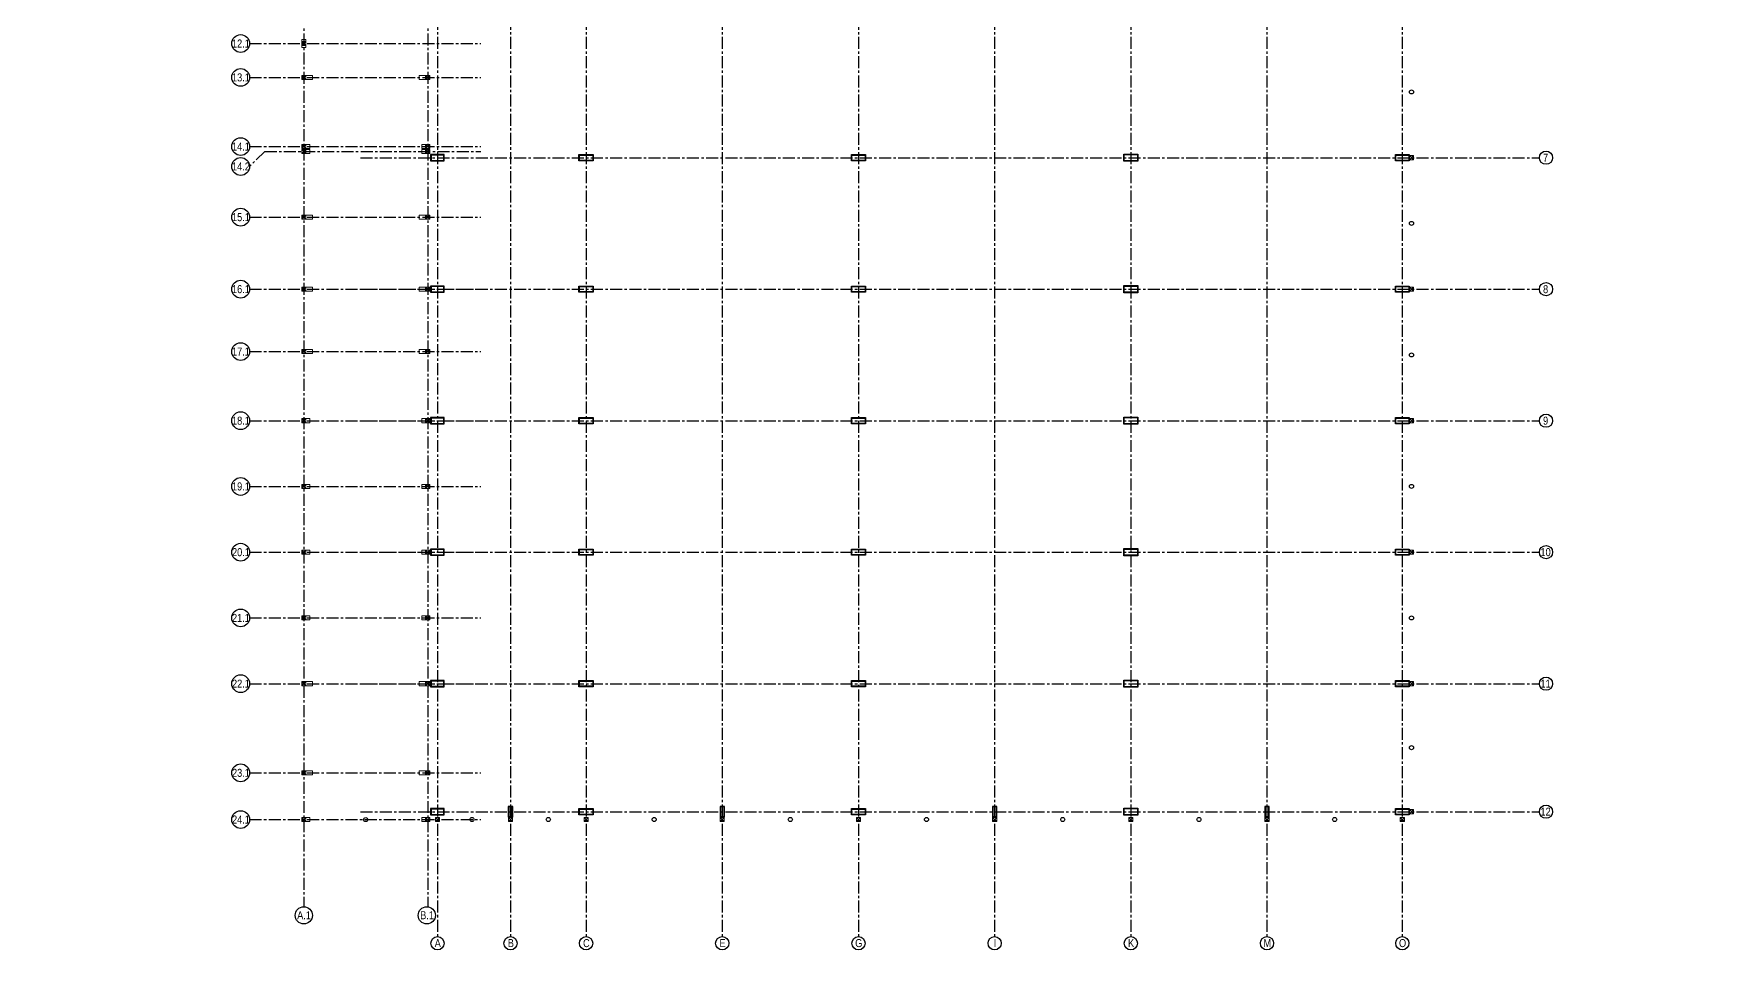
# Model space of a CAD drawing. Header units: inches. Extents: x -605 to 2991212, y -2872845 to 0.
# Drawn here: x 2159731 to 2254649, y -2468251 to -2415773 of the extents above; entities that cross this region are included whole.
import ezdxf
from ezdxf import colors
from ezdxf.entities.mleader import LeaderData, LeaderLine
from ezdxf.math import Vec2, Vec3

# ---------------------------------------------------------------- set-up
doc = ezdxf.new("R2010")
doc.units = ezdxf.units.IN
doc.header["$LTSCALE"] = 600
doc.header["$MEASUREMENT"] = 0
doc.linetypes.add('CENTER', pattern=[2, 1.25, -0.25, 0.25, -0.25])
for name, color, linetype, lineweight in [('PV_MASONRY', 10, 'Continuous', 0), ('PV_TEXT_ROMANS', 7, 'Continuous', 0), ('rRCC 2', 40, 'Continuous', 15)]:
    doc.layers.add(name, color=color, linetype=linetype, lineweight=lineweight)
doc.layers.add('SnT-CENTER2', color=8, linetype='CENTER')
doc.styles.add('J.P', font='ARIALN.TTF')
doc.styles.add('TEXT3', font='geniso.shx')

# ---------------------------------------------------------------- blocks, each defined once
blk = doc.blocks.new('_DotBlank')
at = {"color": 0, "linetype": 'ByBlock', "lineweight": -2}
blk.add_line((-0.5, 0), (-1, 0), dxfattribs=at)
blk.add_circle((0, 0), 0.5, dxfattribs=at)

msp = doc.modelspace()

# ---------------------------------------------------------------- linework, layer by layer
at = {"color": 3, "linetype": 'ByBlock'}
for points in [[(2182053.3, -2422923.2), (2182823.3, -2422923.2), (2182823.3, -2422573.2), (2182053.3, -2422573.2)], [(2190398.2, -2422573.2), (2191198.2, -2422573.2), (2191198.2, -2422923.2), (2190398.2, -2422923.2)], [(2205718.2, -2422573.2), (2206518.2, -2422573.2), (2206518.2, -2422923.2), (2205718.2, -2422923.2)], [(2221038.2, -2422548.2), (2221838.2, -2422548.2), (2221838.2, -2422948.2), (2221038.2, -2422948.2)], [(2236328.2, -2422573.2), (2237098.2, -2422573.2), (2237098.2, -2422923.2), (2236328.2, -2422923.2)], [(2182053.3, -2430323.2), (2182823.3, -2430323.2), (2182823.3, -2429973.2), (2182053.3, -2429973.2)], [(2190398.2, -2429973.2), (2191198.2, -2429973.2), (2191198.2, -2430323.2), (2190398.2, -2430323.2)], [(2205718.2, -2429973.2), (2206518.2, -2429973.2), (2206518.2, -2430323.2), (2205718.2, -2430323.2)], [(2221038.2, -2429948.2), (2221838.2, -2429948.2), (2221838.2, -2430348.2), (2221038.2, -2430348.2)], [(2236328.2, -2429973.2), (2237098.2, -2429973.2), (2237098.2, -2430323.2), (2236328.2, -2430323.2)], [(2182053.3, -2437723.2), (2182823.3, -2437723.2), (2182823.3, -2437373.2), (2182053.3, -2437373.2)], [(2190398.2, -2437373.2), (2191198.2, -2437373.2), (2191198.2, -2437723.2), (2190398.2, -2437723.2)], [(2205718.2, -2437373.2), (2206518.2, -2437373.2), (2206518.2, -2437723.2), (2205718.2, -2437723.2)], [(2221038.2, -2437348.2), (2221838.2, -2437348.2), (2221838.2, -2437748.2), (2221038.2, -2437748.2)], [(2236328.2, -2437373.2), (2237098.2, -2437373.2), (2237098.2, -2437723.2), (2236328.2, -2437723.2)], [(2182053.3, -2445123.2), (2182823.3, -2445123.2), (2182823.3, -2444773.2), (2182053.3, -2444773.2)], [(2190398.2, -2444773.2), (2191198.2, -2444773.2), (2191198.2, -2445123.2), (2190398.2, -2445123.2)], [(2205718.2, -2444773.2), (2206518.2, -2444773.2), (2206518.2, -2445123.2), (2205718.2, -2445123.2)], [(2221038.2, -2444748.2), (2221838.2, -2444748.2), (2221838.2, -2445148.2), (2221038.2, -2445148.2)], [(2236328.2, -2444773.2), (2237098.2, -2444773.2), (2237098.2, -2445123.2), (2236328.2, -2445123.2)], [(2182053.3, -2452523.2), (2182823.3, -2452523.2), (2182823.3, -2452173.2), (2182053.3, -2452173.2)], [(2190398.2, -2452173.2), (2191198.2, -2452173.2), (2191198.2, -2452523.2), (2190398.2, -2452523.2)], [(2205718.2, -2452173.2), (2206518.2, -2452173.2), (2206518.2, -2452523.2), (2205718.2, -2452523.2)], [(2221038.2, -2452148.2), (2221838.2, -2452148.2), (2221838.2, -2452548.2), (2221038.2, -2452548.2)], [(2236328.2, -2452173.2), (2237098.2, -2452173.2), (2237098.2, -2452523.2), (2236328.2, -2452523.2)], [(2186423.2, -2459253.2), (2186423.2, -2459853.2), (2186673.2, -2459853.2), (2186673.2, -2459253.2)], [(2198333.2, -2459253.2), (2198333.2, -2459853.2), (2198583.2, -2459853.2), (2198583.2, -2459253.2)], [(2213653.2, -2459253.2), (2213653.2, -2459853.2), (2213903.2, -2459853.2), (2213903.2, -2459253.2)], [(2228973.2, -2459253.2), (2228973.2, -2459853.2), (2229223.2, -2459853.2), (2229223.2, -2459253.2)], [(2182053.3, -2459728.2), (2182823.3, -2459728.2), (2182823.3, -2459378.2), (2182053.3, -2459378.2)], [(2190398.2, -2459378.2), (2191198.2, -2459378.2), (2191198.2, -2459728.2), (2190398.2, -2459728.2)], [(2205718.2, -2459378.2), (2206518.2, -2459378.2), (2206518.2, -2459728.2), (2205718.2, -2459728.2)], [(2221038.2, -2459353.2), (2221838.2, -2459353.2), (2221838.2, -2459753.2), (2221038.2, -2459753.2)], [(2236323.3, -2459378.2), (2237093.3, -2459378.2), (2237093.3, -2459728.2), (2236323.3, -2459728.2)]]:
    msp.add_lwpolyline(points, close=True, dxfattribs=at)
at = {"color": 2, "linetype": 'ByBlock'}
for points in [[(2182078.3, -2422898.2), (2182798.3, -2422898.2), (2182798.3, -2422598.2), (2182078.3, -2422598.2)], [(2190423.2, -2422598.2), (2191173.2, -2422598.2), (2191173.2, -2422898.2), (2190423.2, -2422898.2)], [(2205743.2, -2422598.2), (2206493.2, -2422598.2), (2206493.2, -2422898.2), (2205743.2, -2422898.2)], [(2221063.2, -2422573.2), (2221813.2, -2422573.2), (2221813.2, -2422923.2), (2221063.2, -2422923.2)], [(2236353.2, -2422598.2), (2237073.2, -2422598.2), (2237073.2, -2422898.2), (2236353.2, -2422898.2)], [(2182078.3, -2430298.2), (2182798.3, -2430298.2), (2182798.3, -2429998.2), (2182078.3, -2429998.2)], [(2190423.2, -2429998.2), (2191173.2, -2429998.2), (2191173.2, -2430298.2), (2190423.2, -2430298.2)], [(2205743.2, -2429998.2), (2206493.2, -2429998.2), (2206493.2, -2430298.2), (2205743.2, -2430298.2)], [(2221063.2, -2429973.2), (2221813.2, -2429973.2), (2221813.2, -2430323.2), (2221063.2, -2430323.2)], [(2236353.2, -2429998.2), (2237073.2, -2429998.2), (2237073.2, -2430298.2), (2236353.2, -2430298.2)], [(2182078.3, -2437698.2), (2182798.3, -2437698.2), (2182798.3, -2437398.2), (2182078.3, -2437398.2)], [(2190423.2, -2437398.2), (2191173.2, -2437398.2), (2191173.2, -2437698.2), (2190423.2, -2437698.2)], [(2205743.2, -2437398.2), (2206493.2, -2437398.2), (2206493.2, -2437698.2), (2205743.2, -2437698.2)], [(2221063.2, -2437373.2), (2221813.2, -2437373.2), (2221813.2, -2437723.2), (2221063.2, -2437723.2)], [(2236353.2, -2437398.2), (2237073.2, -2437398.2), (2237073.2, -2437698.2), (2236353.2, -2437698.2)], [(2182078.3, -2445098.2), (2182798.3, -2445098.2), (2182798.3, -2444798.2), (2182078.3, -2444798.2)], [(2190423.2, -2444798.2), (2191173.2, -2444798.2), (2191173.2, -2445098.2), (2190423.2, -2445098.2)], [(2205743.2, -2444798.2), (2206493.2, -2444798.2), (2206493.2, -2445098.2), (2205743.2, -2445098.2)], [(2221063.2, -2444773.2), (2221813.2, -2444773.2), (2221813.2, -2445123.2), (2221063.2, -2445123.2)], [(2236353.2, -2444798.2), (2237073.2, -2444798.2), (2237073.2, -2445098.2), (2236353.2, -2445098.2)], [(2182078.3, -2452498.2), (2182798.3, -2452498.2), (2182798.3, -2452198.2), (2182078.3, -2452198.2)], [(2190423.2, -2452198.2), (2191173.2, -2452198.2), (2191173.2, -2452498.2), (2190423.2, -2452498.2)], [(2205743.2, -2452198.2), (2206493.2, -2452198.2), (2206493.2, -2452498.2), (2205743.2, -2452498.2)], [(2221063.2, -2452173.2), (2221813.2, -2452173.2), (2221813.2, -2452523.2), (2221063.2, -2452523.2)], [(2236353.2, -2452198.2), (2237073.2, -2452198.2), (2237073.2, -2452498.2), (2236353.2, -2452498.2)], [(2186448.2, -2459278.2), (2186448.2, -2459828.2), (2186648.2, -2459828.2), (2186648.2, -2459278.2)], [(2198358.2, -2459278.2), (2198358.2, -2459828.2), (2198558.2, -2459828.2), (2198558.2, -2459278.2)], [(2213678.2, -2459278.2), (2213678.2, -2459828.2), (2213878.2, -2459828.2), (2213878.2, -2459278.2)], [(2228998.2, -2459278.2), (2228998.2, -2459828.2), (2229198.2, -2459828.2), (2229198.2, -2459278.2)], [(2182078.3, -2459703.2), (2182798.3, -2459703.2), (2182798.3, -2459403.2), (2182078.3, -2459403.2)], [(2190423.2, -2459403.2), (2191173.2, -2459403.2), (2191173.2, -2459703.2), (2190423.2, -2459703.2)], [(2205743.2, -2459403.2), (2206493.2, -2459403.2), (2206493.2, -2459703.2), (2205743.2, -2459703.2)], [(2221063.2, -2459378.2), (2221813.2, -2459378.2), (2221813.2, -2459728.2), (2221063.2, -2459728.2)], [(2236348.3, -2459403.2), (2237068.3, -2459403.2), (2237068.3, -2459703.2), (2236348.3, -2459703.2)]]:
    msp.add_lwpolyline(points, close=True, dxfattribs=at)
at = {"color": 1, "linetype": 'ByBlock'}
for centre, radius in [((2171370.1, -2416324.9), 500.4), ((2171370.1, -2418232.3), 500.4), ((2171370.1, -2422123.8), 500.4), ((2171370.1, -2423245.3), 500.4), ((2244791.9, -2422749.8), 372.1), ((2171370.1, -2426095.4), 500.4), ((2171370.1, -2430148.2), 500.4), ((2244791.9, -2430149.8), 372.1), ((2171370.1, -2433659.8), 500.4), ((2171370.1, -2437549.8), 500.4), ((2244791.9, -2437549.8), 372.1), ((2171370.1, -2441249.8), 500.4), ((2171370.1, -2444949.8), 500.4), ((2244791.9, -2444948.2), 372.1), ((2171370.1, -2448649.8), 500.4), ((2171370.1, -2452349.8), 500.4), ((2244791.9, -2452349.8), 372.1), ((2171370.1, -2457367.2), 500.4), ((2244791.9, -2459553.2), 372.1), ((2171370.1, -2459997.2), 500.4), ((2174918.2, -2465387.6), 483.5), ((2181838.3, -2465387.6), 483.5), ((2182438.3, -2466956), 372.1), ((2186548.2, -2466956), 372.1), ((2190798.2, -2466956), 372.1), ((2198458.2, -2466956), 372.1), ((2206118.2, -2466956), 372.1), ((2213778.2, -2466956), 372.1), ((2221438.2, -2466956), 372.1), ((2229098.2, -2466956), 372.1), ((2236708.3, -2466956), 372.1)]:
    msp.add_circle(centre, radius, dxfattribs=at)
at = {"color": 8, "linetype": 'ByBlock'}
for centre in [(2237228.2, -2419048.2), (2237228.2, -2419048.2), (2237228.2, -2426447.9), (2237228.2, -2426447.9), (2237228.2, -2433848.2), (2237228.2, -2433848.2), (2237228.2, -2441248.2), (2237228.2, -2441248.2), (2237228.2, -2448648.2), (2237228.2, -2448648.2), (2237228.2, -2455950.7), (2237228.2, -2455950.7), (2178403.3, -2459997.2), (2184378.2, -2459993.5), (2188673.2, -2459992.7), (2194628.2, -2459992.7), (2202288.2, -2459992.7), (2202288.2, -2459992.7), (2209948.2, -2459992.7), (2209948.2, -2459992.7), (2217608.2, -2459992.7), (2217608.2, -2459992.7), (2225268.2, -2459992.7), (2225268.2, -2459992.7), (2232903.3, -2459992.7)]:
    msp.add_circle(centre, 115, dxfattribs=at)
at = {"layer": 'PV_MASONRY'}
msp.add_line((2175033.2, -2416549.9), (2174803.2, -2416549.9), dxfattribs=at)
at = {"layer": 'rRCC 2', "color": 6}
for p, q in [((2175033.2, -2416439.9), (2174803.2, -2416209.9)), ((2174803.2, -2416439.9), (2175033.2, -2416209.9)), ((2174803.2, -2418117.3), (2175033.2, -2418347.3)), ((2174803.2, -2418347.3), (2175033.2, -2418117.3)), ((2182003.3, -2418117.3), (2181773.3, -2418347.3)), ((2182003.3, -2418347.3), (2181773.3, -2418117.3)), ((2174803.2, -2422008.8), (2175033.2, -2422238.8)), ((2174803.2, -2422238.8), (2175033.2, -2422008.8)), ((2174803.2, -2422278.8), (2175033.2, -2422508.8)), ((2174803.2, -2422508.8), (2175033.2, -2422278.8)), ((2182003.3, -2422008.8), (2181773.3, -2422238.8)), ((2182003.3, -2422238.8), (2181773.3, -2422008.8)), ((2182003.3, -2422278.8), (2181773.3, -2422508.8)), ((2182003.3, -2422508.8), (2181773.3, -2422278.8)), ((2237343.2, -2422633.2), (2237113.2, -2422863.2)), ((2237343.2, -2422863.2), (2237113.2, -2422633.2)), ((2174803.2, -2425980.4), (2175033.2, -2426210.4)), ((2174803.2, -2426210.4), (2175033.2, -2425980.4)), ((2182003.3, -2425980.4), (2181773.3, -2426210.4)), ((2182003.3, -2426210.4), (2181773.3, -2425980.4)), ((2174803.2, -2430033.2), (2175033.2, -2430263.2)), ((2174803.2, -2430263.2), (2175033.2, -2430033.2)), ((2182003.3, -2430033.2), (2181773.3, -2430263.2)), ((2182003.3, -2430263.2), (2181773.3, -2430033.2)), ((2237343.2, -2430033.2), (2237113.2, -2430263.2)), ((2237343.2, -2430263.2), (2237113.2, -2430033.2)), ((2174803.2, -2433544.8), (2175033.2, -2433774.8)), ((2174803.2, -2433774.8), (2175033.2, -2433544.8)), ((2182003.3, -2433544.8), (2181773.3, -2433774.8)), ((2182003.3, -2433774.8), (2181773.3, -2433544.8)), ((2174803.2, -2437433.2), (2175033.2, -2437663.2)), ((2174803.2, -2437663.2), (2175033.2, -2437433.2)), ((2182003.3, -2437433.2), (2181773.3, -2437663.2)), ((2182003.3, -2437663.2), (2181773.3, -2437433.2)), ((2237343.2, -2437433.2), (2237113.2, -2437663.2)), ((2237343.2, -2437663.2), (2237113.2, -2437433.2)), ((2174803.2, -2441134.8), (2175033.2, -2441364.8)), ((2174803.2, -2441364.8), (2175033.2, -2441134.8)), ((2182003.3, -2441134.8), (2181773.3, -2441364.8)), ((2182003.3, -2441364.8), (2181773.3, -2441134.8)), ((2174803.2, -2444833.2), (2175033.2, -2445063.2)), ((2174803.2, -2445063.2), (2175033.2, -2444833.2)), ((2182003.3, -2444833.2), (2181773.3, -2445063.2)), ((2182003.3, -2445063.2), (2181773.3, -2444833.2)), ((2237343.2, -2444833.2), (2237113.2, -2445063.2)), ((2237343.2, -2445063.2), (2237113.2, -2444833.2)), ((2174803.2, -2448534.8), (2175033.2, -2448764.8)), ((2174803.2, -2448764.8), (2175033.2, -2448534.8)), ((2182003.3, -2448534.8), (2181773.3, -2448764.8)), ((2182003.3, -2448764.8), (2181773.3, -2448534.8)), ((2174803.2, -2452234.8), (2175033.2, -2452464.8)), ((2174803.2, -2452464.8), (2175033.2, -2452234.8)), ((2182003.3, -2452233.2), (2181773.3, -2452463.2)), ((2182003.3, -2452463.2), (2181773.3, -2452233.2)), ((2237343.2, -2452233.2), (2237113.2, -2452463.2)), ((2237343.2, -2452463.2), (2237113.2, -2452233.2)), ((2174803.2, -2457252.2), (2175033.2, -2457482.2)), ((2174803.2, -2457482.2), (2175033.2, -2457252.2)), ((2182003.3, -2457252.2), (2181773.3, -2457482.2)), ((2182003.3, -2457482.2), (2181773.3, -2457252.2)), ((2174803.2, -2459877.7), (2175033.2, -2460107.7)), ((2174803.2, -2460107.7), (2175033.2, -2459877.7)), ((2182003.3, -2459877.7), (2181773.3, -2460107.7)), ((2182003.3, -2460107.7), (2181773.3, -2459877.7)), ((2182553.3, -2459877.7), (2182323.3, -2460107.7)), ((2182553.3, -2460107.7), (2182323.3, -2459877.7)), ((2186663.2, -2459877.7), (2186433.2, -2460107.7)), ((2186663.2, -2460107.7), (2186433.2, -2459877.7)), ((2190913.2, -2459877.7), (2190683.2, -2460107.7)), ((2190913.2, -2460107.7), (2190683.2, -2459877.7)), ((2198573.2, -2459877.7), (2198343.2, -2460107.7)), ((2198573.2, -2460107.7), (2198343.2, -2459877.7)), ((2206233.2, -2459877.7), (2206003.2, -2460107.7)), ((2206233.2, -2460107.7), (2206003.2, -2459877.7)), ((2213893.2, -2459877.7), (2213663.2, -2460107.7)), ((2213893.2, -2460107.7), (2213663.2, -2459877.7)), ((2221553.2, -2459877.7), (2221323.2, -2460107.7)), ((2221553.2, -2460107.7), (2221323.2, -2459877.7)), ((2229213.2, -2459877.7), (2228983.2, -2460107.7)), ((2229213.2, -2460107.7), (2228983.2, -2459877.7)), ((2236823.3, -2459877.7), (2236593.3, -2460107.7)), ((2236823.3, -2460107.7), (2236593.3, -2459877.7)), ((2237343.2, -2459438.2), (2237113.2, -2459668.2)), ((2237343.2, -2459668.2), (2237113.2, -2459438.2))]:
    msp.add_line(p, q, dxfattribs=at)
for points in [[(2174803.2, -2416549.9), (2175033.2, -2416549.9), (2175033.2, -2416099.9), (2174803.2, -2416099.9)], [(2175033.2, -2416439.9), (2175033.2, -2416209.9), (2174803.2, -2416209.9), (2174803.2, -2416439.9)], [(2174803.2, -2418347.3), (2174803.2, -2418117.3), (2175403.2, -2418117.3), (2175403.2, -2418347.3)], [(2174803.2, -2418117.3), (2175033.2, -2418117.3), (2175033.2, -2418347.3), (2174803.2, -2418347.3)], [(2182003.3, -2418347.3), (2182003.3, -2418117.3), (2181403.3, -2418117.3), (2181403.3, -2418347.3)], [(2182003.3, -2418117.3), (2181773.3, -2418117.3), (2181773.3, -2418347.3), (2182003.3, -2418347.3)], [(2174803.2, -2422238.8), (2174803.2, -2422008.8), (2175253.2, -2422008.8), (2175253.2, -2422238.8)], [(2174803.2, -2422008.8), (2175033.2, -2422008.8), (2175033.2, -2422238.8), (2174803.2, -2422238.8)], [(2174803.2, -2422508.8), (2174803.2, -2422278.8), (2175253.2, -2422278.8), (2175253.2, -2422508.8)], [(2174803.2, -2422278.8), (2175033.2, -2422278.8), (2175033.2, -2422508.8), (2174803.2, -2422508.8)], [(2182003.3, -2422238.8), (2182003.3, -2422008.8), (2181553.3, -2422008.8), (2181553.3, -2422238.8)], [(2182003.3, -2422508.8), (2182003.3, -2422278.8), (2181553.3, -2422278.8), (2181553.3, -2422508.8)], [(2182003.3, -2422008.8), (2181773.3, -2422008.8), (2181773.3, -2422238.8), (2182003.3, -2422238.8)], [(2182003.3, -2422278.8), (2181773.3, -2422278.8), (2181773.3, -2422508.8), (2182003.3, -2422508.8)], [(2237343.2, -2422633.2), (2237113.2, -2422633.2), (2237113.2, -2422863.2), (2237343.2, -2422863.2)], [(2174803.2, -2426210.4), (2174803.2, -2425980.4), (2175403.2, -2425980.4), (2175403.2, -2426210.4)], [(2174803.2, -2425980.4), (2175033.2, -2425980.4), (2175033.2, -2426210.4), (2174803.2, -2426210.4)], [(2182003.3, -2426210.4), (2182003.3, -2425980.4), (2181403.3, -2425980.4), (2181403.3, -2426210.4)], [(2182003.3, -2425980.4), (2181773.3, -2425980.4), (2181773.3, -2426210.4), (2182003.3, -2426210.4)], [(2174803.2, -2430263.2), (2174803.2, -2430033.2), (2175403.2, -2430033.2), (2175403.2, -2430263.2)], [(2174803.2, -2430033.2), (2175033.2, -2430033.2), (2175033.2, -2430263.2), (2174803.2, -2430263.2)], [(2182003.3, -2430263.2), (2182003.3, -2430033.2), (2181403.3, -2430033.2), (2181403.3, -2430263.2)], [(2182003.3, -2430033.2), (2181773.3, -2430033.2), (2181773.3, -2430263.2), (2182003.3, -2430263.2)], [(2237343.2, -2430033.2), (2237113.2, -2430033.2), (2237113.2, -2430263.2), (2237343.2, -2430263.2)], [(2174803.2, -2433774.8), (2174803.2, -2433544.8), (2175403.2, -2433544.8), (2175403.2, -2433774.8)], [(2174803.2, -2433544.8), (2175033.2, -2433544.8), (2175033.2, -2433774.8), (2174803.2, -2433774.8)], [(2182003.3, -2433774.8), (2182003.3, -2433544.8), (2181403.3, -2433544.8), (2181403.3, -2433774.8)], [(2182003.3, -2433544.8), (2181773.3, -2433544.8), (2181773.3, -2433774.8), (2182003.3, -2433774.8)], [(2174803.2, -2437663.2), (2174803.2, -2437433.2), (2175253.2, -2437433.2), (2175253.2, -2437663.2)], [(2174803.2, -2437433.2), (2175033.2, -2437433.2), (2175033.2, -2437663.2), (2174803.2, -2437663.2)], [(2182003.3, -2437663.2), (2182003.3, -2437433.2), (2181553.3, -2437433.2), (2181553.3, -2437663.2)], [(2182003.3, -2437433.2), (2181773.3, -2437433.2), (2181773.3, -2437663.2), (2182003.3, -2437663.2)], [(2237343.2, -2437433.2), (2237113.2, -2437433.2), (2237113.2, -2437663.2), (2237343.2, -2437663.2)], [(2174803.2, -2441364.8), (2174803.2, -2441134.8), (2175253.2, -2441134.8), (2175253.2, -2441364.8)], [(2174803.2, -2441134.8), (2175033.2, -2441134.8), (2175033.2, -2441364.8), (2174803.2, -2441364.8)], [(2182003.3, -2441364.8), (2182003.3, -2441134.8), (2181553.3, -2441134.8), (2181553.3, -2441364.8)], [(2182003.3, -2441134.8), (2181773.3, -2441134.8), (2181773.3, -2441364.8), (2182003.3, -2441364.8)], [(2174803.2, -2445063.2), (2174803.2, -2444833.2), (2175253.2, -2444833.2), (2175253.2, -2445063.2)], [(2174803.2, -2444833.2), (2175033.2, -2444833.2), (2175033.2, -2445063.2), (2174803.2, -2445063.2)], [(2182003.3, -2445063.2), (2182003.3, -2444833.2), (2181553.3, -2444833.2), (2181553.3, -2445063.2)], [(2182003.3, -2444833.2), (2181773.3, -2444833.2), (2181773.3, -2445063.2), (2182003.3, -2445063.2)], [(2237343.2, -2444833.2), (2237113.2, -2444833.2), (2237113.2, -2445063.2), (2237343.2, -2445063.2)], [(2174803.2, -2448764.8), (2174803.2, -2448534.8), (2175253.2, -2448534.8), (2175253.2, -2448764.8)], [(2174803.2, -2448534.8), (2175033.2, -2448534.8), (2175033.2, -2448764.8), (2174803.2, -2448764.8)], [(2182003.3, -2448764.8), (2182003.3, -2448534.8), (2181553.3, -2448534.8), (2181553.3, -2448764.8)], [(2182003.3, -2448534.8), (2181773.3, -2448534.8), (2181773.3, -2448764.8), (2182003.3, -2448764.8)], [(2174803.2, -2452464.8), (2174803.2, -2452234.8), (2175403.2, -2452234.8), (2175403.2, -2452464.8)], [(2174803.2, -2452234.8), (2175033.2, -2452234.8), (2175033.2, -2452464.8), (2174803.2, -2452464.8)], [(2182003.3, -2452463.2), (2182003.3, -2452233.2), (2181403.3, -2452233.2), (2181403.3, -2452463.2)], [(2182003.3, -2452233.2), (2181773.3, -2452233.2), (2181773.3, -2452463.2), (2182003.3, -2452463.2)], [(2237343.2, -2452233.2), (2237113.2, -2452233.2), (2237113.2, -2452463.2), (2237343.2, -2452463.2)], [(2174803.2, -2457482.2), (2174803.2, -2457252.2), (2175403.2, -2457252.2), (2175403.2, -2457482.2)], [(2174803.2, -2457252.2), (2175033.2, -2457252.2), (2175033.2, -2457482.2), (2174803.2, -2457482.2)], [(2182003.3, -2457482.2), (2182003.3, -2457252.2), (2181403.3, -2457252.2), (2181403.3, -2457482.2)], [(2182003.3, -2457252.2), (2181773.3, -2457252.2), (2181773.3, -2457482.2), (2182003.3, -2457482.2)], [(2174803.2, -2460107.7), (2174803.2, -2459877.7), (2175253.2, -2459877.7), (2175253.2, -2460107.7)], [(2174803.2, -2459877.7), (2175033.2, -2459877.7), (2175033.2, -2460107.7), (2174803.2, -2460107.7)], [(2182003.3, -2460107.7), (2182003.3, -2459877.7), (2181553.3, -2459877.7), (2181553.3, -2460107.7)], [(2182003.3, -2459877.7), (2181773.3, -2459877.7), (2181773.3, -2460107.7), (2182003.3, -2460107.7)], [(2182553.3, -2459877.7), (2182323.3, -2459877.7), (2182323.3, -2460107.7), (2182553.3, -2460107.7)], [(2186663.2, -2459877.7), (2186433.2, -2459877.7), (2186433.2, -2460107.7), (2186663.2, -2460107.7)], [(2190913.2, -2459877.7), (2190683.2, -2459877.7), (2190683.2, -2460107.7), (2190913.2, -2460107.7)], [(2198573.2, -2459877.7), (2198343.2, -2459877.7), (2198343.2, -2460107.7), (2198573.2, -2460107.7)], [(2206233.2, -2459877.7), (2206003.2, -2459877.7), (2206003.2, -2460107.7), (2206233.2, -2460107.7)], [(2213893.2, -2459877.7), (2213663.2, -2459877.7), (2213663.2, -2460107.7), (2213893.2, -2460107.7)], [(2221553.2, -2459877.7), (2221323.2, -2459877.7), (2221323.2, -2460107.7), (2221553.2, -2460107.7)], [(2229213.2, -2459877.7), (2228983.2, -2459877.7), (2228983.2, -2460107.7), (2229213.2, -2460107.7)], [(2236823.3, -2459877.7), (2236593.3, -2459877.7), (2236593.3, -2460107.7), (2236823.3, -2460107.7)], [(2237343.2, -2459438.2), (2237113.2, -2459438.2), (2237113.2, -2459668.2), (2237343.2, -2459668.2)]]:
    msp.add_lwpolyline(points, close=True, dxfattribs=at)
at = {"layer": 'SnT-CENTER2', "color": 6, "ltscale": 0.9}
for p, q in [((2182438.3, -2365195.8), (2182438.3, -2466583.9)), ((2186548.2, -2365195.8), (2186548.2, -2466583.9)), ((2190798.2, -2365195.8), (2190798.2, -2466583.9)), ((2198458.2, -2365195.8), (2198458.2, -2466583.9)), ((2206118.2, -2365195.8), (2206118.2, -2466583.9)), ((2213778.2, -2365195.8), (2213778.2, -2466583.9)), ((2221438.2, -2365195.8), (2221438.2, -2466583.9)), ((2229098.2, -2365195.8), (2229098.2, -2466583.9)), ((2236708.3, -2365195.8), (2236708.3, -2466583.9)), ((2178114.4, -2422748.2), (2244419.8, -2422748.2)), ((2178114.4, -2430148.2), (2244419.8, -2430148.2)), ((2178114.4, -2437548.2), (2244419.8, -2437548.2)), ((2178114.4, -2444948.2), (2244419.8, -2444948.2)), ((2178114.4, -2452348.2), (2244419.8, -2452348.2)), ((2178114.4, -2459553.2), (2244419.8, -2459553.2))]:
    msp.add_line(p, q, dxfattribs=at)
at = {"layer": 'SnT-CENTER2', "color": 2, "ltscale": 0.9}
for p, q in [((2174918.2, -2368231.2), (2174918.2, -2464904.1)), ((2181888.3, -2368231.2), (2181888.3, -2464904.1)), ((2171870.5, -2416324.9), (2184872.3, -2416324.9)), ((2171870.5, -2418232.3), (2184872.3, -2418232.3)), ((2171870.5, -2422123.8), (2184872.3, -2422123.8)), ((2172722, -2422393.8), (2171870.5, -2423245.3)), ((2172722, -2422393.8), (2184872.3, -2422393.8)), ((2171870.5, -2426095.4), (2184872.3, -2426095.4)), ((2171870.5, -2430148.2), (2184872.3, -2430148.2)), ((2171870.5, -2433659.8), (2184872.3, -2433659.8)), ((2171870.5, -2437548.2), (2184872.3, -2437548.2)), ((2171870.5, -2441249.8), (2184872.3, -2441249.8)), ((2171870.5, -2444948.2), (2184872.3, -2444948.2)), ((2171870.5, -2448649.8), (2184872.3, -2448649.8)), ((2171870.5, -2452348.2), (2184872.3, -2452348.2)), ((2171870.5, -2457367.2), (2184872.3, -2457367.2)), ((2171870.5, -2459992.7), (2184872.3, -2459992.7))]:
    msp.add_line(p, q, dxfattribs=at)

# ---------------------------------------------------------------- texts
at = {"layer": 'PV_TEXT_ROMANS', "char_height": 450, "width": 931.892, "attachment_point": 1, "style": 'J.P'}
for s, insert in [('\\pxqc;12.1', (2170919.6, -2416097.9)), ('\\pxqc;13.1', (2170919.6, -2418005.3)), ('\\pxqc;14.1', (2170919.6, -2421896.9)), ('\\pxqc;14.2', (2170919.6, -2423018.4)), ('\\pxqc;7', (2244303.6, -2422522.8)), ('\\pxqc;15.1', (2170919.6, -2425868.4)), ('\\pxqc;16.1', (2170919.6, -2429921.3)), ('\\pxqc;8', (2244303.6, -2429922.8)), ('\\pxqc;17.1', (2170919.6, -2433432.8)), ('\\pxqc;18.1', (2170919.6, -2437322.8)), ('\\pxqc;9', (2244303.6, -2437322.8)), ('\\pxqc;19.1', (2170919.6, -2441022.8)), ('\\pxqc;20.1', (2170919.6, -2444722.8)), ('\\pxqc;10', (2244303.6, -2444721.3)), ('\\pxqc;21.1', (2170919.6, -2448422.8)), ('\\pxqc;22.1', (2170919.6, -2452122.8)), ('\\pxqc;11', (2244303.6, -2452122.8)), ('\\pxqc;23.1', (2170919.6, -2457140.3)), ('\\pxqc;12', (2244303.6, -2459326.3)), ('\\pxqc;24.1', (2170919.6, -2459770.3)), ('\\pxqc;A.1', (2174469.2, -2465153.6)), ('\\pxqc;B.1', (2181389.2, -2465153.6)), ('\\pxqc;A', (2181989.2, -2466722)), ('\\pxqc;B', (2186099.2, -2466722)), ('\\pxqc;C', (2190349.2, -2466722)), ('\\pxqc;E', (2198009.2, -2466722)), ('\\pxqc;G', (2205669.2, -2466722)), ('\\pxqc;I', (2213329.2, -2466722)), ('\\pxqc;K', (2220989.2, -2466722)), ('\\pxqc;M', (2228649.2, -2466722)), ('\\pxqc;O', (2236259.2, -2466722))]:
    msp.add_mtext(s, dxfattribs=dict(at, insert=insert))

# ---------------------------------------------------------------- leaders
at = {"layer": 'rRCC 2', "color": 7}
ml = msp.add_multileader_mtext('Standard', dxfattribs=at)
ml.set_content('\\A1;\\W0.85;(a)4-12# ', color=7, style='TEXT3')
ml.set_leader_properties(color=256, linetype='ByLayer', lineweight=-1)
ml.set_arrow_properties(name='DOTBLANK')
ml.build(insert=Vec2(0, 0))
ml.multileader.update_dxf_attribs({"text_top_attachment_type": 0, "text_bottom_attachment_type": 0, "dogleg_length": 7.47, "arrow_head_size": 187.5, "scale": 75})
ctx = ml.context
ctx.base_point, ctx.scale, ctx.char_height, ctx.arrow_head_size, ctx.landing_gap_size, ctx.plane_origin = Vec3(2474235.5, -2625457.1), 75, 250, 187.5, 6.75, Vec3(2469885.5, -2625505)
ctx.text_align_type = 2
notes = []
notes.append((ctx, [(0, (0, 0, 0), (0, 0), (1, 0), 1, [])]))
ctx.mtext.insert, ctx.mtext.alignment, ctx.mtext.flow_direction = Vec3(2475262.2, -2625325.8), 3, 5
for ctx, leaders in notes:
    for number, flags, end, landing, length, lines in leaders:
        leader = LeaderData()
        leader.index, (leader.has_last_leader_line, leader.has_dogleg_vector, leader.attachment_direction) = number, flags
        leader.last_leader_point, leader.dogleg_vector, leader.dogleg_length = Vec3(end), Vec3(landing), length
        for number, points, colour, breaks in lines:
            line = LeaderLine()
            line.index, line.vertices, line.color, line.breaks = number, Vec3.list(points), colors.encode_raw_color(colour), breaks
            leader.lines.append(line)
        ctx.leaders.append(leader)

doc.saveas('drawing.dxf')
